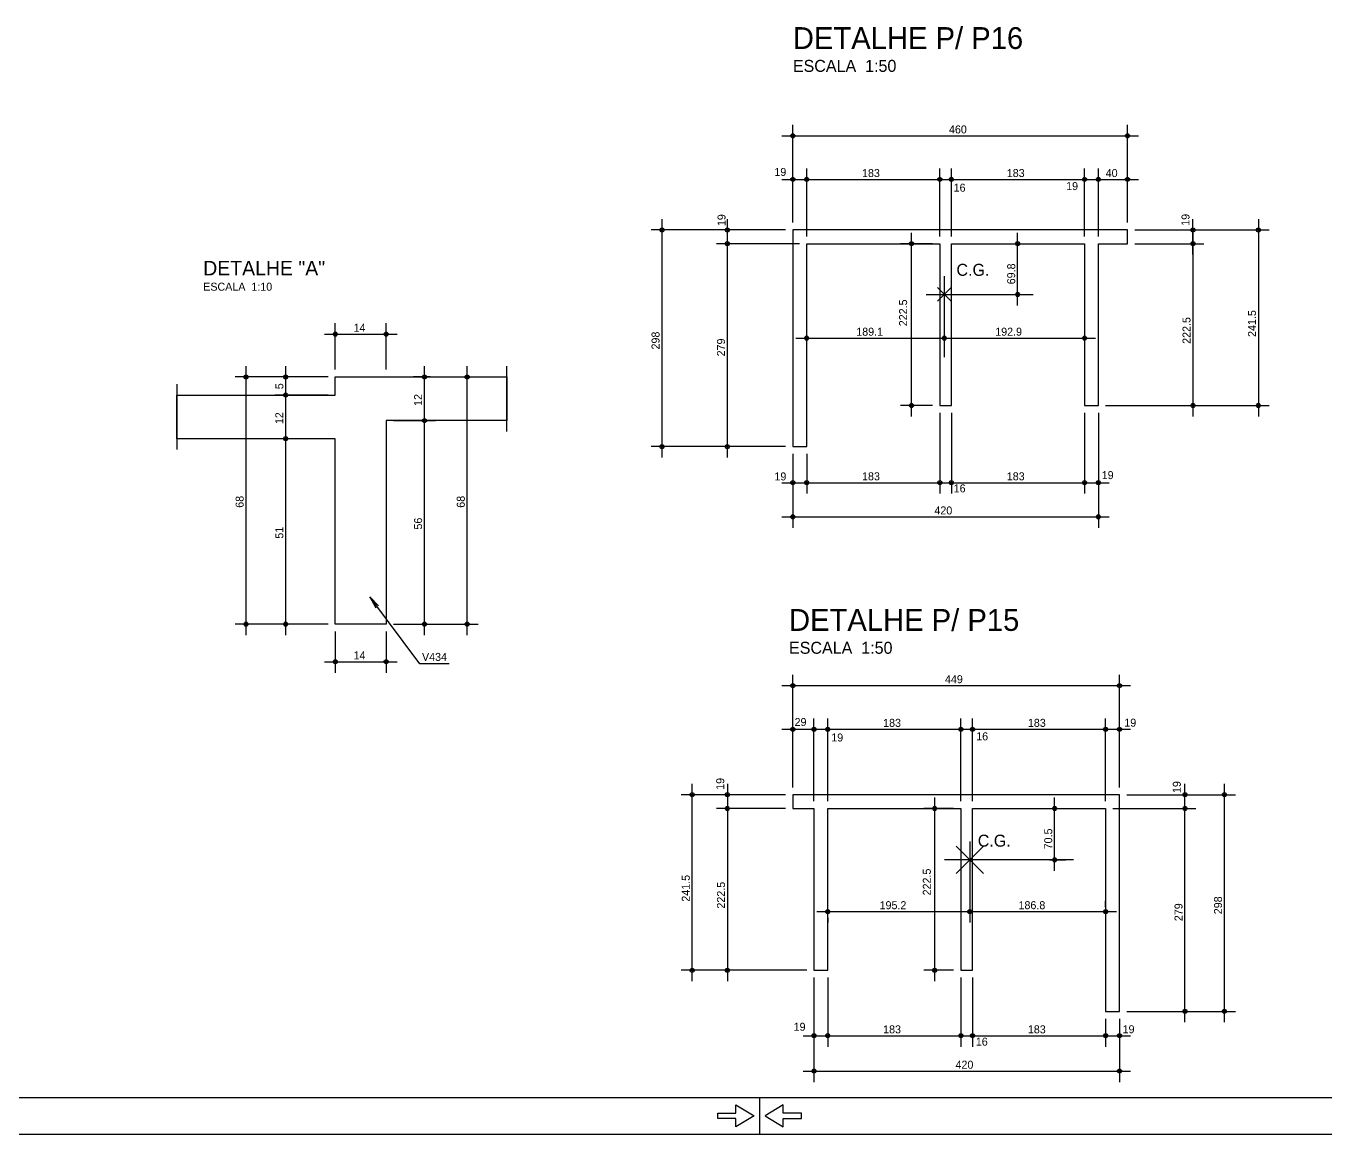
# Model space of a CAD drawing. Header units: metres. Extents: x 0 to 7795, y 0 to 4205.
# Drawn here: x 2161 to 3949, y 0 to 1524 of the extents above; entities that cross this region are included whole.
import ezdxf

# ---------------------------------------------------------------- set-up
doc = ezdxf.new("R2010")
doc.units = ezdxf.units.M
for name, color, linetype in [('MTH-179', 1, 'Continuous'), ('MTH-COTAS7', 31, 'Continuous'), ('MTH-EIXO-217', 8, 'Continuous'), ('MTH-LINHA-CORTE', 5, 'Continuous'), ('MTH-MARGEM', 5, 'Continuous'), ('MTH-PILAR-SEGUE', 5, 'Continuous'), ('MTH-SIMB_COTA', 3, 'Continuous'), ('MTH-TXT', 4, 'Continuous'), ('MTH-TXT-NEGRITO', 5, 'Continuous'), ('MTH-TXT-NOTAS', 3, 'Continuous')]:
    doc.layers.add(name, color=color, linetype=linetype)

msp = doc.modelspace()

# ---------------------------------------------------------------- linework, layer by layer
at = {"layer": 'MTH-179', "linetype": 'Continuous'}
for p, q in [((3170.004008, 49.997781), (3170.004008, -0.002219)), ((0.004008, -0.002219), (7795.004008, -0.002219))]:
    msp.add_line(p, q, dxfattribs=at)
for points in [[(3162.503275, 24.997781), (3137.503275, 9.997781), (3137.503275, 21.247781), (3112.503275, 21.247781), (3112.503275, 28.747781), (3137.503275, 28.747781), (3137.503275, 39.997781), (3162.503275, 24.997781)], [(3177.503275, 24.997781), (3202.503275, 9.997781), (3202.503275, 21.247781), (3227.503275, 21.247781), (3227.503275, 28.747781), (3202.503275, 28.747781), (3202.503275, 39.997781), (3177.503275, 24.997781)]]:
    msp.add_lwpolyline(points, dxfattribs=at)
at = {"layer": 'MTH-COTAS7', "linetype": 'Continuous'}
for p, q in [((3215.778357, 1253.233446), (3215.778357, 1387.634355)), ((3675.778358, 1253.233446), (3675.778358, 1387.634355)), ((3200.778357, 1372.634355), (3690.778358, 1372.634355)), ((3215.778357, 1253.233446), (3215.778357, 1327.634355)), ((3234.778357, 1234.233453), (3234.778357, 1327.634355)), ((3234.778357, 1234.233453), (3234.778357, 1327.634355)), ((3417.778357, 1234.233453), (3417.778357, 1327.634355)), ((3417.778357, 1234.233453), (3417.778357, 1327.634355)), ((3433.778357, 1234.233449), (3433.778357, 1327.634355)), ((3433.778357, 1234.233449), (3433.778357, 1327.634355)), ((3616.778357, 1234.233449), (3616.778357, 1327.634355)), ((3616.778357, 1234.233449), (3616.778357, 1327.634355)), ((3635.778357, 1234.233446), (3635.778357, 1327.634355)), ((3635.778357, 1234.233446), (3635.778357, 1327.634355)), ((3675.778358, 1253.233446), (3675.778358, 1327.634355)), ((3200.778357, 1312.634355), (3249.778357, 1312.634355)), ((3219.778357, 1312.634355), (3432.778357, 1312.634355)), ((3402.778357, 1312.634355), (3448.778357, 1312.634355)), ((3418.778357, 1312.634355), (3631.778357, 1312.634355)), ((3601.778357, 1312.634355), (3650.778357, 1312.634355)), ((3620.778357, 1312.634355), (3690.778358, 1312.634355)), ((3035.778357, 1258.233446), (3035.778357, 930.233446)), ((3125.778357, 1209.233453), (3125.778357, 1258.233446)), ((3765.778358, 1209.233446), (3765.778358, 1258.233446)), ((3855.778358, 1258.233446), (3855.778358, 986.733455)), ((3205.778357, 1243.233446), (3020.778357, 1243.233446)), ((3205.778357, 1243.233446), (3110.778357, 1243.233446)), ((3125.778357, 930.233446), (3125.778357, 1239.233453)), ((3378.915766, 986.733455), (3378.915766, 1239.233453)), ((3524.756934, 1139.47057), (3524.756934, 1239.233449)), ((3685.778358, 1243.233446), (3870.778358, 1243.233446)), ((3685.778358, 1243.233446), (3780.778358, 1243.233446)), ((3765.778358, 1239.233446), (3765.778358, 986.733455)), ((3224.778357, 1224.233453), (3110.778357, 1224.233453)), ((3224.778357, 1224.233453), (3110.778357, 1224.233453)), ((3407.778357, 1224.233453), (3363.915766, 1224.233453)), ((3528.220652, 1224.233449), (3539.756934, 1224.233449)), ((3685.778358, 1224.233446), (3780.778358, 1224.233446)), ((3685.778358, 1224.233446), (3780.778358, 1224.233446)), ((3433.300884, 1163.84557), (3414.550884, 1145.09557)), ((3414.550884, 1163.84557), (3433.300884, 1145.09557)), ((3515.492103, 1154.47057), (3539.756934, 1154.47057)), ((2586.695862, 1051.079398), (2586.695862, 1114.880804)), ((2656.695862, 1051.079398), (2656.695862, 1114.880804)), ((3234.778357, 1089.033575), (3234.778357, 1109.435119)), ((2571.695862, 1099.880804), (2671.695862, 1099.880804)), ((3219.778357, 1094.435119), (3438.925884, 1094.435119)), ((3408.925884, 1094.435119), (3631.778357, 1094.435119)), ((3616.778357, 1096.090342), (3616.778357, 1079.435119)), ((2463.965541, 686.079398), (2463.965541, 1056.079398)), ((2518.55161, 1001.079398), (2518.55161, 1056.079398)), ((2709.30192, 966.079398), (2709.30192, 1056.079398)), ((2768.034775, 686.079398), (2768.034775, 1056.079398)), ((2576.695862, 1041.079398), (2448.965541, 1041.079398)), ((2576.695862, 1041.079398), (2503.55161, 1041.079398)), ((2716.974035, 1041.079398), (2694.30192, 1041.079398)), ((2767.678937, 1041.079398), (2783.034775, 1041.079398)), ((2518.55161, 941.079398), (2518.55161, 1031.079398)), ((2576.695862, 1016.079398), (2503.55161, 1016.079398)), ((2576.695862, 1016.079398), (2503.55161, 1016.079398)), ((3407.778357, 1001.733455), (3363.915766, 1001.733455)), ((3645.778357, 1001.733455), (3870.778358, 1001.733455)), ((3645.778357, 1001.733455), (3780.778358, 1001.733455)), ((2709.30192, 686.079398), (2709.30192, 996.079398)), ((3417.778357, 991.733455), (3417.778357, 880.638837)), ((3417.778357, 991.733455), (3417.778357, 880.638837)), ((3433.778357, 991.733455), (3433.778357, 880.638837)), ((3433.778357, 991.733455), (3433.778357, 880.638837)), ((3616.778357, 991.733455), (3616.778357, 880.638837)), ((3616.778357, 991.733455), (3616.778357, 880.638837)), ((3635.778357, 991.733455), (3635.778357, 880.638837)), ((3635.778357, 991.733455), (3635.778357, 833.704114)), ((2518.55161, 686.079398), (2518.55161, 971.079398)), ((2666.695862, 981.079398), (2724.30192, 981.079398)), ((2666.695862, 981.079398), (2724.30192, 981.079398)), ((2576.695862, 956.079398), (2503.55161, 956.079398)), ((2576.695862, 956.079398), (2503.55161, 956.079398)), ((3205.778357, 945.233446), (3020.778357, 945.233446)), ((3205.778357, 945.233446), (3110.778357, 945.233446)), ((3215.778357, 935.233446), (3215.778357, 880.638837)), ((3215.778357, 935.233446), (3215.778357, 833.704114)), ((3234.778357, 935.233446), (3234.778357, 880.638837)), ((3234.778357, 935.233446), (3234.778357, 880.638837)), ((3200.778357, 895.638837), (3249.778357, 895.638837)), ((3219.778357, 895.638837), (3432.778357, 895.638837)), ((3402.778357, 895.638837), (3448.778357, 895.638837)), ((3418.778357, 895.638837), (3631.778357, 895.638837)), ((3601.778357, 895.638837), (3650.778357, 895.638837)), ((3200.778357, 848.704114), (3650.778357, 848.704114)), ((2576.695862, 701.079398), (2448.965541, 701.079398)), ((2576.695862, 701.079398), (2503.55161, 701.079398)), ((2666.695862, 701.079398), (2724.30192, 701.079398)), ((2676.695862, 701.079398), (2783.034775, 701.079398)), ((2586.695862, 691.079398), (2586.695862, 634.358096)), ((2656.695862, 691.079398), (2656.695862, 634.358096)), ((2571.695862, 649.358096), (2671.695862, 649.358096)), ((3215.778357, 476.595785), (3215.778357, 631.595785)), ((3664.778358, 476.595785), (3664.778358, 631.595785)), ((3200.778357, 616.595785), (3679.778358, 616.595785)), ((3200.778357, 556.595785), (3259.778358, 556.595785)), ((3215.778357, 476.595785), (3215.778357, 571.595785)), ((3229.778358, 556.595785), (3278.778358, 556.595785)), ((3244.778358, 457.595785), (3244.778358, 571.595785)), ((3244.778358, 457.595785), (3244.778358, 571.595785)), ((3248.778358, 556.595785), (3461.778358, 556.595785)), ((3263.778358, 457.595788), (3263.778358, 571.595785)), ((3263.778358, 457.595788), (3263.778358, 571.595785)), ((3431.778358, 556.595785), (3477.778358, 556.595785)), ((3446.778358, 457.595788), (3446.778358, 571.595785)), ((3446.778358, 457.595788), (3446.778358, 571.595785)), ((3447.778358, 556.595785), (3660.778358, 556.595785)), ((3462.778358, 457.595792), (3462.778358, 571.595785)), ((3462.778358, 457.595792), (3462.778358, 571.595785)), ((3630.778358, 556.595785), (3679.778358, 556.595785)), ((3645.778358, 457.595792), (3645.778358, 571.595785)), ((3645.778358, 457.595792), (3645.778358, 571.595785)), ((3664.778358, 476.595785), (3664.778358, 571.595785)), ((3205.778357, 466.595785), (3062.340706, 466.595785)), ((3077.340706, 210.095794), (3077.340706, 481.595785)), ((3205.778357, 466.595785), (3110.778357, 466.595785)), ((3125.778357, 481.595785), (3125.778357, 432.595785)), ((3674.778358, 466.595785), (3824.115219, 466.595785)), ((3674.778358, 466.595785), (3769.778358, 466.595785)), ((3754.778358, 432.595792), (3754.778358, 481.595785)), ((3809.115219, 153.595785), (3809.115219, 481.595785)), ((3205.778357, 447.595785), (3110.778357, 447.595785)), ((3205.778357, 447.595785), (3110.778357, 447.595785)), ((3125.778357, 462.595785), (3125.778357, 210.095794)), ((3436.778358, 447.595788), (3395.794374, 447.595788)), ((3410.794374, 210.095794), (3410.794374, 462.595788)), ((3571.41234, 447.595792), (3590.673753, 447.595792)), ((3575.673753, 362.066658), (3575.673753, 462.595792)), ((3655.778358, 447.595792), (3769.778358, 447.595792)), ((3655.778358, 447.595792), (3769.778358, 447.595792)), ((3754.778358, 153.595785), (3754.778358, 462.595792)), ((3459.01237, 377.066658), (3440.26237, 395.816658)), ((3459.01237, 377.066658), (3477.76237, 395.816658)), ((3459.01237, 377.066658), (3440.26237, 358.316658)), ((3459.01237, 377.066658), (3477.76237, 358.316658)), ((3568.642143, 377.066658), (3590.673753, 377.066658)), ((3248.778358, 305.838439), (3474.01237, 305.838439)), ((3444.01237, 305.838439), (3660.778358, 305.838439)), ((3459.01237, 311.788218), (3459.01237, 290.838439)), ((3459.01237, 311.788218), (3459.01237, 290.838439)), ((3645.778358, 311.77281), (3645.778358, 320.838439)), ((3263.778358, 297.39008), (3263.778358, 290.838439)), ((3234.778358, 225.095794), (3062.340706, 225.095794)), ((3234.778358, 225.095794), (3110.778357, 225.095794)), ((3244.778358, 215.095794), (3244.778358, 120.095794)), ((3244.778358, 215.095794), (3244.778358, 71.489961)), ((3263.778358, 215.095794), (3263.778358, 120.095794)), ((3263.778358, 215.095794), (3263.778358, 120.095794)), ((3436.778358, 225.095794), (3395.794374, 225.095794)), ((3446.778358, 215.095794), (3446.778358, 120.095794)), ((3446.778358, 215.095794), (3446.778358, 120.095794)), ((3462.778358, 215.095794), (3462.778358, 120.095794)), ((3462.778358, 215.095794), (3462.778358, 120.095794)), ((3674.778358, 168.595785), (3769.778358, 168.595785)), ((3674.778358, 168.595785), (3824.115219, 168.595785)), ((3645.778358, 158.595785), (3645.778358, 120.095794)), ((3645.778358, 158.595785), (3645.778358, 120.095794)), ((3664.778358, 158.595785), (3664.778358, 120.095794)), ((3664.778358, 158.595785), (3664.778358, 71.489961)), ((3229.778358, 135.095794), (3278.778358, 135.095794)), ((3248.778358, 135.095794), (3461.778358, 135.095794)), ((3431.778358, 135.095794), (3477.778358, 135.095794)), ((3447.778358, 135.095794), (3660.778358, 135.095794)), ((3630.778358, 135.095794), (3679.778358, 135.095794)), ((3229.778358, 86.489961), (3679.778358, 86.489961))]:
    msp.add_line(p, q, dxfattribs=at)
msp.add_lwpolyline([(2743.323756, 646.559836), (2703.082691, 646.559836), (2634.067539, 738.826082), (2646.289039, 726.30071), (2634.067539, 738.826082), (2642.630797, 723.564345)], dxfattribs=at)
at = {"layer": 'MTH-EIXO-217'}
for p, q in [((3423.925884, 1179.47057), (3423.925884, 1068.156975)), ((3398.925884, 1154.47057), (3546.085853, 1154.47057)), ((2822.707804, 966.079398), (2822.707804, 1056.079398)), ((2368.716565, 1031.079398), (2368.716565, 941.079398)), ((3459.01237, 402.066658), (3459.01237, 302.227603)), ((3601.612985, 377.066658), (3424.278358, 377.066658))]:
    msp.add_line(p, q, dxfattribs=at)
at = {"layer": 'MTH-LINHA-CORTE', "linetype": 'Continuous'}
msp.add_lwpolyline([(2368.716565, 1016.079398), (2586.695862, 1016.079398), (2586.695862, 1041.079398), (2822.707804, 1041.079398), (2822.707804, 981.079398), (2656.695862, 981.079398), (2656.695862, 701.079398), (2586.695862, 701.079398), (2586.695862, 956.079398), (2368.716565, 956.079398), (2368.716565, 1016.079398)], dxfattribs=at)
at = {"layer": 'MTH-MARGEM', "linetype": 'Continuous'}
msp.add_line((175.004008, 49.997781), (7745.004008, 49.997781), dxfattribs=at)
at = {"layer": 'MTH-PILAR-SEGUE', "linetype": 'Continuous'}
for points in [[(3635.778357, 1001.733455), (3635.778357, 1224.233446), (3675.778358, 1224.233446), (3675.778358, 1243.233446), (3215.778357, 1243.233446), (3215.778357, 945.233446), (3234.778357, 945.233446), (3234.778357, 1224.233453), (3417.778357, 1224.233453), (3417.778357, 1001.733455), (3433.778357, 1001.733455), (3433.778357, 1224.233449), (3616.778357, 1224.233449), (3616.778357, 1001.733455), (3635.778357, 1001.733455)], [(3244.778358, 225.095794), (3263.778358, 225.095794), (3263.778358, 447.595788), (3446.778358, 447.595788), (3446.778358, 225.095794), (3462.778358, 225.095794), (3462.778358, 447.595792), (3645.778358, 447.595792), (3645.778358, 168.595785), (3664.778358, 168.595785), (3664.778358, 466.595785), (3215.778357, 466.595785), (3215.778357, 447.595785), (3244.778358, 447.595785), (3244.778358, 225.095794)]]:
    msp.add_lwpolyline(points, dxfattribs=at)
at = {"layer": 'MTH-SIMB_COTA', "linetype": 'Continuous'}
for centre, radius in [((3215.778357, 1372.634355), 2.8), ((3215.778357, 1372.634355), 1.4), ((3675.778358, 1372.634355), 2.8), ((3675.778358, 1372.634355), 1.4), ((3215.778357, 1312.634355), 2.8), ((3215.778357, 1312.634355), 1.4), ((3234.778357, 1312.634355), 2.8), ((3234.778357, 1312.634355), 2.8), ((3234.778357, 1312.634355), 1.4), ((3234.778357, 1312.634355), 1.4), ((3417.778357, 1312.634355), 2.8), ((3417.778357, 1312.634355), 2.8), ((3417.778357, 1312.634355), 1.4), ((3417.778357, 1312.634355), 1.4), ((3433.778357, 1312.634355), 2.8), ((3433.778357, 1312.634355), 2.8), ((3433.778357, 1312.634355), 1.4), ((3433.778357, 1312.634355), 1.4), ((3616.778357, 1312.634355), 2.8), ((3616.778357, 1312.634355), 2.8), ((3616.778357, 1312.634355), 1.4), ((3616.778357, 1312.634355), 1.4), ((3635.778357, 1312.634355), 2.8), ((3635.778357, 1312.634355), 2.8), ((3635.778357, 1312.634355), 1.4), ((3635.778357, 1312.634355), 1.4), ((3675.778358, 1312.634355), 2.8), ((3675.778358, 1312.634355), 1.4), ((3035.778357, 1243.233446), 2.8), ((3035.778357, 1243.233446), 1.4), ((3125.778357, 1243.233446), 2.8), ((3125.778357, 1243.233446), 1.4), ((3765.778358, 1243.233446), 2.8), ((3765.778358, 1243.233446), 1.4), ((3855.778358, 1243.233446), 2.8), ((3855.778358, 1243.233446), 1.4), ((3125.778357, 1224.233453), 2.8), ((3125.778357, 1224.233453), 2.8), ((3125.778357, 1224.233453), 1.4), ((3125.778357, 1224.233453), 1.4), ((3378.915766, 1224.233453), 2.8), ((3378.915766, 1224.233453), 1.4), ((3524.756934, 1224.233449), 2.8), ((3524.756934, 1224.233449), 1.4), ((3765.778358, 1224.233446), 2.8), ((3765.778358, 1224.233446), 2.8), ((3765.778358, 1224.233446), 1.4), ((3765.778358, 1224.233446), 1.4), ((3524.756934, 1154.47057), 2.8), ((3524.756934, 1154.47057), 1.4), ((2586.695862, 1099.880804), 2.8), ((2586.695862, 1099.880804), 1.4), ((2656.695862, 1099.880804), 2.8), ((2656.695862, 1099.880804), 1.4), ((3234.778357, 1094.435119), 2.8), ((3234.778357, 1094.435119), 1.4), ((3423.925884, 1094.435119), 2.8), ((3423.925884, 1094.435119), 2.8), ((3423.925884, 1094.435119), 1.4), ((3423.925884, 1094.435119), 1.4), ((3616.778357, 1094.435119), 2.8), ((3616.778357, 1094.435119), 1.4), ((2463.965541, 1041.079398), 2.8), ((2463.965541, 1041.079398), 1.4), ((2518.55161, 1041.079398), 2.8), ((2518.55161, 1041.079398), 1.4), ((2709.30192, 1041.079398), 2.8), ((2709.30192, 1041.079398), 1.4), ((2768.034775, 1041.079398), 2.8), ((2768.034775, 1041.079398), 1.4), ((2518.55161, 1016.079398), 2.8), ((2518.55161, 1016.079398), 2.8), ((2518.55161, 1016.079398), 1.4), ((2518.55161, 1016.079398), 1.4), ((3378.915766, 1001.733455), 2.8), ((3378.915766, 1001.733455), 1.4), ((3765.778358, 1001.733455), 2.8), ((3765.778358, 1001.733455), 1.4), ((3855.778358, 1001.733455), 2.8), ((3855.778358, 1001.733455), 1.4), ((2709.30192, 981.079398), 2.8), ((2709.30192, 981.079398), 2.8), ((2709.30192, 981.079398), 1.4), ((2709.30192, 981.079398), 1.4), ((2518.55161, 956.079398), 2.8), ((2518.55161, 956.079398), 2.8), ((2518.55161, 956.079398), 1.4), ((2518.55161, 956.079398), 1.4), ((3035.778357, 945.233446), 2.8), ((3125.778357, 945.233446), 2.8), ((3035.778357, 945.233446), 1.4), ((3125.778357, 945.233446), 1.4), ((3215.778357, 895.638837), 2.8), ((3215.778357, 895.638837), 1.4), ((3234.778357, 895.638837), 2.8), ((3234.778357, 895.638837), 2.8), ((3234.778357, 895.638837), 1.4), ((3234.778357, 895.638837), 1.4), ((3417.778357, 895.638837), 2.8), ((3417.778357, 895.638837), 2.8), ((3417.778357, 895.638837), 1.4), ((3417.778357, 895.638837), 1.4), ((3433.778357, 895.638837), 2.8), ((3433.778357, 895.638837), 2.8), ((3433.778357, 895.638837), 1.4), ((3433.778357, 895.638837), 1.4), ((3616.778357, 895.638837), 2.8), ((3616.778357, 895.638837), 2.8), ((3616.778357, 895.638837), 1.4), ((3616.778357, 895.638837), 1.4), ((3635.778357, 895.638837), 2.8), ((3635.778357, 895.638837), 1.4), ((3215.778357, 848.704114), 2.8), ((3215.778357, 848.704114), 1.4), ((3635.778357, 848.704114), 2.8), ((3635.778357, 848.704114), 1.4), ((2463.965541, 701.079398), 2.8), ((2463.965541, 701.079398), 1.4), ((2518.55161, 701.079398), 2.8), ((2518.55161, 701.079398), 1.4), ((2709.30192, 701.079398), 2.8), ((2709.30192, 701.079398), 1.4), ((2768.034775, 701.079398), 2.8), ((2768.034775, 701.079398), 1.4), ((2586.695862, 649.358096), 2.8), ((2586.695862, 649.358096), 1.4), ((2656.695862, 649.358096), 2.8), ((2656.695862, 649.358096), 1.4), ((3215.778357, 616.595785), 2.8), ((3215.778357, 616.595785), 1.4), ((3664.778358, 616.595785), 2.8), ((3664.778358, 616.595785), 1.4), ((3215.778357, 556.595785), 2.8), ((3215.778357, 556.595785), 1.4), ((3244.778358, 556.595785), 2.8), ((3244.778358, 556.595785), 2.8), ((3244.778358, 556.595785), 1.4), ((3244.778358, 556.595785), 1.4), ((3263.778358, 556.595785), 2.8), ((3263.778358, 556.595785), 2.8), ((3263.778358, 556.595785), 1.4), ((3263.778358, 556.595785), 1.4), ((3446.778358, 556.595785), 2.8), ((3446.778358, 556.595785), 2.8), ((3446.778358, 556.595785), 1.4), ((3446.778358, 556.595785), 1.4), ((3462.778358, 556.595785), 2.8), ((3462.778358, 556.595785), 2.8), ((3462.778358, 556.595785), 1.4), ((3462.778358, 556.595785), 1.4), ((3645.778358, 556.595785), 2.8), ((3645.778358, 556.595785), 2.8), ((3645.778358, 556.595785), 1.4), ((3645.778358, 556.595785), 1.4), ((3664.778358, 556.595785), 2.8), ((3664.778358, 556.595785), 1.4), ((3077.340706, 466.595785), 2.8), ((3077.340706, 466.595785), 1.4), ((3125.778357, 466.595785), 2.8), ((3125.778357, 466.595785), 1.4), ((3754.778358, 466.595785), 2.8), ((3754.778358, 466.595785), 1.4), ((3809.115219, 466.595785), 2.8), ((3809.115219, 466.595785), 1.4), ((3125.778357, 447.595785), 2.8), ((3125.778357, 447.595785), 2.8), ((3125.778357, 447.595785), 1.4), ((3125.778357, 447.595785), 1.4), ((3410.794374, 447.595788), 2.8), ((3410.794374, 447.595788), 1.4), ((3575.673753, 447.595792), 2.8), ((3575.673753, 447.595792), 1.4), ((3754.778358, 447.595792), 2.8), ((3754.778358, 447.595792), 2.8), ((3754.778358, 447.595792), 1.4), ((3754.778358, 447.595792), 1.4), ((3575.673753, 377.066658), 2.8), ((3575.673753, 377.066658), 1.4), ((3263.778358, 305.838439), 2.8), ((3263.778358, 305.838439), 1.4), ((3459.01237, 305.838439), 2.8), ((3459.01237, 305.838439), 2.8), ((3459.01237, 305.838439), 1.4), ((3459.01237, 305.838439), 1.4), ((3645.778358, 305.838439), 2.8), ((3645.778358, 305.838439), 1.4), ((3077.340706, 225.095794), 2.8), ((3077.340706, 225.095794), 1.4), ((3125.778357, 225.095794), 2.8), ((3125.778357, 225.095794), 1.4), ((3410.794374, 225.095794), 2.8), ((3410.794374, 225.095794), 1.4), ((3754.778358, 168.595785), 2.8), ((3754.778358, 168.595785), 1.4), ((3809.115219, 168.595785), 2.8), ((3809.115219, 168.595785), 1.4), ((3244.778358, 135.095794), 2.8), ((3244.778358, 135.095794), 1.4), ((3263.778358, 135.095794), 2.8), ((3263.778358, 135.095794), 2.8), ((3263.778358, 135.095794), 1.4), ((3263.778358, 135.095794), 1.4), ((3446.778358, 135.095794), 2.8), ((3446.778358, 135.095794), 2.8), ((3446.778358, 135.095794), 1.4), ((3446.778358, 135.095794), 1.4), ((3462.778358, 135.095794), 2.8), ((3462.778358, 135.095794), 2.8), ((3462.778358, 135.095794), 1.4), ((3462.778358, 135.095794), 1.4), ((3645.778358, 135.095794), 2.8), ((3645.778358, 135.095794), 2.8), ((3645.778358, 135.095794), 1.4), ((3645.778358, 135.095794), 1.4), ((3664.778358, 135.095794), 2.8), ((3664.778358, 135.095794), 1.4), ((3244.778358, 86.489961), 2.8), ((3244.778358, 86.489961), 1.4), ((3664.778358, 86.489961), 2.8), ((3664.778358, 86.489961), 1.4)]:
    msp.add_circle(centre, radius, dxfattribs=at)

# ---------------------------------------------------------------- texts
at = {"layer": 'MTH-COTAS7', "linetype": 'Continuous'}
for s, p in [('460', (3430.378358, 1375.934355)), ('19', (3190.342852, 1317.41116)), ('183', (3310.878357, 1315.934355)), ('183', (3509.878357, 1315.934355)), ('40', (3645.878358, 1315.934355)), ('16', (3436.790348, 1295.808836)), ('19', (3591.487935, 1298.020268)), ('14', (2611.795862, 1103.180804)), ('189.1', (3302.952121, 1097.735119)), ('192.9', (3493.952121, 1097.735119)), ('19', (3640.402349, 900.581927)), ('19', (3190.450969, 898.755494)), ('183', (3310.878357, 898.938837)), ('183', (3509.878357, 898.938837)), ('16', (3436.847096, 882.332514)), ('420', (3410.378357, 852.004114)), ('14', (2611.795862, 652.658096)), ('449', (3424.878358, 619.895785)), ('29', (3218.11877, 561.011888)), ('183', (3339.878358, 559.895785)), ('183', (3538.878358, 559.895785)), ('19', (3671.445023, 560.130865)), ('19', (3268.555618, 539.780617)), ('16', (3467.837494, 541.314641)), ('195.2', (3334.995364, 309.138439)), ('186.8', (3525.995364, 309.138439)), ('19', (3216.847161, 142.008593)), ('183', (3339.878358, 138.395794)), ('183', (3538.878358, 138.395794)), ('19', (3669.096422, 138.582666)), ('16', (3467.333283, 121.492507)), ('420', (3439.378358, 89.789961))]:
    msp.add_text(s, height=11, dxfattribs=at).set_placement(p)
for s, p in [('19', (3123.23432, 1248.484655)), ('19', (3761.054297, 1248.889098)), ('69.8', (3521.456934, 1168.45201)), ('222.5', (3372.821334, 1110.748265)), ('241.5', (3852.478358, 1096.083451)), ('222.5', (3762.478358, 1086.583451)), ('298', (3032.478357, 1078.833446)), ('279', (3122.478357, 1069.33345)), ('5', (2515.25161, 1024.179398)), ('12', (2706.00192, 1001.179398)), ('12', (2515.25161, 976.179398)), ('68', (2460.665541, 861.179398)), ('68', (2764.734775, 861.179398)), ('56', (2706.00192, 831.179398)), ('51', (2515.25161, 818.679398)), ('19', (3121.416581, 473.279301)), ('19', (3749.100346, 468.906214)), ('70.5', (3572.373753, 391.431225)), ('222.5', (3405.431274, 328.13686)), ('241.5', (3074.040706, 319.445789)), ('222.5', (3122.478357, 309.945789)), ('298', (3805.815219, 302.195785)), ('279', (3751.478358, 292.695788))]:
    msp.add_text(s, height=11, rotation=90, dxfattribs=at).set_placement(p)
at = {"layer": 'MTH-TXT', "linetype": 'Continuous'}
msp.add_text('V434', height=11, rotation=360, dxfattribs=at).set_placement((2705.925571, 650.559836))
at = {"layer": 'MTH-TXT-NEGRITO', "linetype": 'Continuous'}
for s, height, p in [('DETALHE P/ P16', 30, (3215.778357, 1492.062328)), ('DETALHE "A"', 20, (2405.133726, 1180.650622)), ('DETALHE P/ P15', 30, (3210.479409, 691.865849))]:
    msp.add_text(s, height=height, dxfattribs=at).set_placement(p)
at = {"layer": 'MTH-TXT-NOTAS', "linetype": 'Continuous'}
for s, height, p in [('ESCALA  1:50', 16.5, (3215.778357, 1460.562328)), ('C.G.', 16.5, (3440.679816, 1180.108574)), ('ESCALA  1:10', 11, (2405.133726, 1159.650622)), ('ESCALA  1:50', 16.5, (3210.479409, 660.365849)), ('C.G.', 16.5, (3469.975811, 395.123871))]:
    msp.add_text(s, height=height, dxfattribs=at).set_placement(p)

doc.saveas('drawing.dxf')
